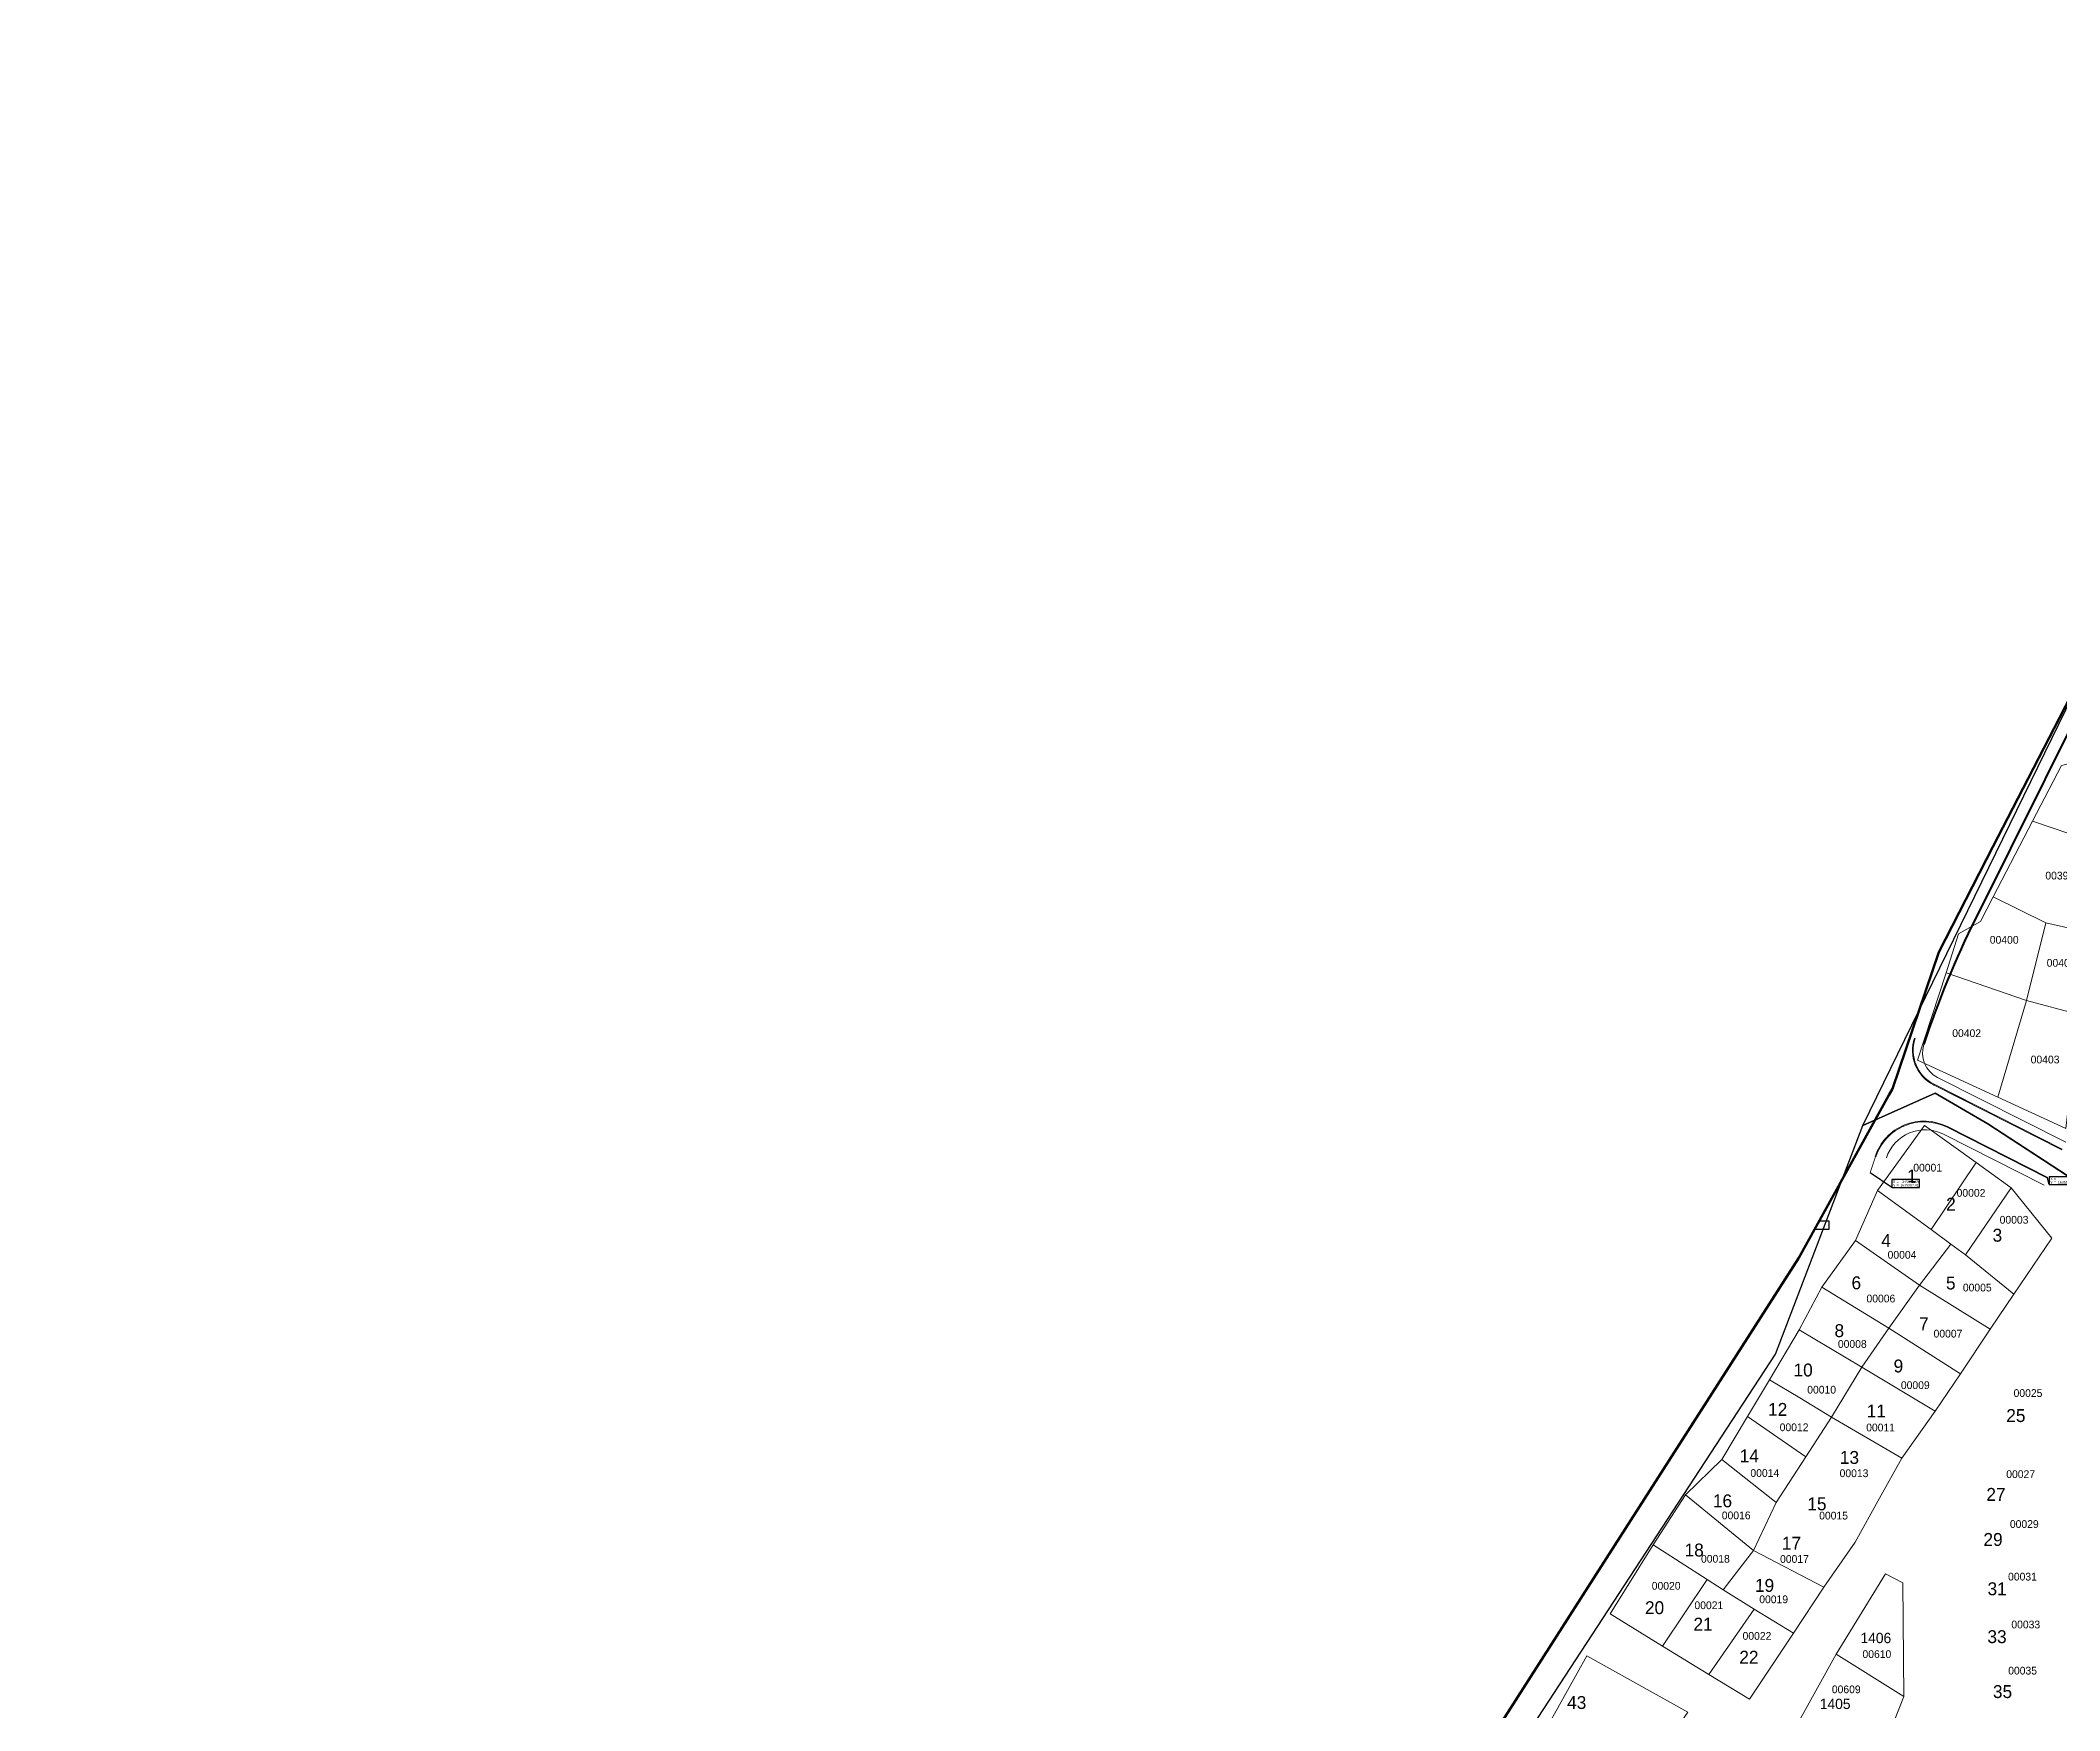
# Model space of a CAD drawing. Header units: metres. Extents: x 245225 to 248406, y 1633796 to 1637634.
# Drawn here: x 245338.4 to 245729.4, y 1635882.9 to 1636206.3 of the extents above; entities that cross this region are included whole.
import ezdxf
from ezdxf.enums import TextEntityAlignment as Align

# ---------------------------------------------------------------- set-up
doc = ezdxf.new("R2010")
doc.units = ezdxf.units.M
doc.header["$MEASUREMENT"] = 0
doc.linetypes.add('EZTrazos', pattern=[2e-05, 0, -2e-05])
for name, color, linetype, lineweight in [('AFTU_Terminus', 142, 'EZTrazos', 0), ('Bordure basse', 1, 'Continuous', 0), ('Carrefour1_Accotements', 7, 'Continuous', 0), ('Carrefour1_Bordures', 7, 'Continuous', 0), ('Carrefour1_Marquages', 6, 'Continuous', 0), ('Carrefour1_Points', 7, 'Continuous', 0), ('Cotation Coordonnées', 1, 'Continuous', 0)]:
    doc.layers.add(name, color=color, linetype=linetype, lineweight=lineweight)
for name, color, linetype in [('historique_numero_parcelle', 7, 'Continuous'), ('limites_sections', 7, 'Continuous'), ('numero_lot', 7, 'Continuous')]:
    doc.layers.add(name, color=color, linetype=linetype)
doc.layers.add('Limites_Communes', color=7, linetype='Continuous', lineweight=211, plot=False)
doc.layers.add('LIMITES_PARCELLES', color=7, linetype='Continuous', lineweight=0, true_color=0xffffff)
doc.styles.add('Style-ENGINEERING', font='ENGINEERING.shx')
doc.styles.add('Style-FANCY', font='FANCY.shx')
doc.styles.add('Style-WORKING', font='WORKING.shx')
doc.styles.add('Times 1.0', font='times.ttf', dxfattribs={"width": 0.99, "height": 0.0002})

msp = doc.modelspace()

# ---------------------------------------------------------------- linework, layer by layer
at = {"layer": 'AFTU_Terminus', "color": 32, "linetype": 'Continuous', "lineweight": 40, "flags": 128}
msp.add_lwpolyline([(245703.125341, 1636011.865907), (245703.147654, 1636011.93314, -0.035434), (245713.216407, 1636036.338815), (245740.012662, 1636090.13626, 0.156424), (245744.961037, 1636122.485749), (245739.737119, 1636155.158617, -0.060923), (245738.555638, 1636187.208348), (245740.547817, 1636210.631079, 0.068174), (245739.427707, 1636232.451583), (245739.183684, 1636233.738281, 0.051977), (245733.579628, 1636252.430067), (245733.529602, 1636252.550011, 0.018909), (245727.953003, 1636264.615137), (245721.424876, 1636277.442102, -0.013988), (245711.555768, 1636298.25413), (245711.347622, 1636298.726785, -0.020294), (245696.119443, 1636337.500017), (245686.637885, 1636364.85447, 0.003802), (245688.5724, 1636365.525009), (245683.564513, 1636379.663992, 0.003802), (245681.710627, 1636379.007364, 0.003802), (245679.885174, 1636384.125073)], format="xyb", dxfattribs=at)
at = {"layer": 'Bordure basse', "const_width": 0.16, "flags": 128}
for points in [[(245712.34941, 1636000.399031), (245709.338238, 1636001.923918), (245708.237876, 1636002.488056)], [(245709.558787, 1635994.924962), (245707.635929, 1635995.901542), (245706.783548, 1635996.273623), (245705.826682, 1635996.607962), (245705.303218, 1635996.721393)], [(245692.692921, 1635987.013614), (245693.746138, 1635990.171927), (245693.94885, 1635990.717681), (245694.182699, 1635991.265656)]]:
    msp.add_lwpolyline(points, dxfattribs=at)
at = {"layer": 'Carrefour1_Accotements', "flags": 128}
for points in [[(245730.585051, 1635992.964306), (245705.748697, 1636005.508015, -0.371718), (245703.125341, 1636011.865907)], [(245695.843503, 1635989.925122, -0.458026), (245706.922376, 1635994.496421), (245726.392432, 1635984.662984)]]:
    msp.add_lwpolyline(points, format="xyb", dxfattribs=at)
at = {"layer": 'Carrefour1_Bordures', "flags": 128}
for points in [[(245729.908822, 1635991.625383), (245705.072468, 1636004.169092, -0.372516), (245701.416663, 1636013.06455)], [(245693.809454, 1635990.145746, -0.458026), (245707.598605, 1635995.835344), (245727.068661, 1635986.001907)]]:
    msp.add_lwpolyline(points, format="xyb", dxfattribs=at)
at = {"layer": 'Carrefour1_Marquages', "flags": 128}
for points in [[(245729.841199, 1635991.491491), (245705.004845, 1636004.0352, -0.372516), (245701.274432, 1636013.112198)], [(245693.667089, 1635990.192995, -0.458026), (245707.666228, 1635995.969236), (245727.136284, 1635986.1358)]]:
    msp.add_lwpolyline(points, format="xyb", dxfattribs=at)
at = {"layer": 'Carrefour1_Points'}
msp.add_point((245705.004845, 1636004.0352), dxfattribs=at)
at = {"layer": 'Cotation Coordonnées', "color": 2, "lineweight": 30, "ltscale": 100, "flags": 128}
for points in [[(245696.913778, 1635984.209566), (245702.283881, 1635984.209566), (245702.283881, 1635985.709566), (245696.913778, 1635985.709566), (245696.913778, 1635984.209566), (245692.692921, 1635987.013614)], [(245727.38567, 1635984.77383), (245732.819581, 1635984.77383), (245732.819581, 1635986.27383), (245727.38567, 1635986.27383), (245727.38567, 1635984.77383), (245727.068661, 1635986.001907)], [(245681.97059, 1635976.132664), (245684.758839, 1635976.132664), (245684.758839, 1635977.632664), (245682.801086, 1635977.632664)]]:
    msp.add_lwpolyline(points, dxfattribs=at)
at = {"layer": 'Limites_Communes', "color": 210, "lineweight": 80, "flags": 128}
msp.add_lwpolyline([(245439, 1635259), (245487, 1635359), (245345, 1635455), (245489.4667, 1635678.4528), (245540.7488, 1635754.6955), (245560.157, 1635785.0346), (245579.7076, 1635815.5853), (245606.352, 1635857.2211), (245607.8895, 1635859.6236), (245640.6509, 1635910.8181), (245678.9051, 1635970.5959), (245682.2558, 1635976.6478), (245696.3435, 1636002.0922), (245697.0172, 1636003.3091), (245706.0131, 1636029.7675), (245716.4917, 1636050.1259), (245721.3084, 1636059.484), (245729.3686, 1636075.1438), (245743.0548, 1636101.7343), (245738.5532, 1636159.0156), (245738.0176, 1636162.7443), (245735.1907, 1636182.4264), (245737.0861, 1636220.9674)], dxfattribs=at)
at = {"layer": 'limites_parcelles', "flags": 128}
for points in [[(245736.986, 1636050.728), (245731.376, 1636052.65), (245724.153, 1636055.126), (245729.738, 1636065.881), (245734.395, 1636067.045), (245738.734, 1636065.775), (245736.986, 1636050.728)], [(245736.986, 1636050.728), (245734.994, 1636033.569), (245726.725, 1636035.459), (245716.53, 1636040.447), (245724.153, 1636055.126), (245731.376, 1636052.65), (245736.986, 1636050.728)], [(245726.725, 1636035.459), (245722.994, 1636020.378), (245707.399, 1636025.76), (245709.841, 1636033.284), (245714.075, 1636035.719), (245716.53, 1636040.447), (245726.725, 1636035.459)], [(245720.042, 1635984.14), (245711.179, 1635971.175), (245708.342, 1635973.242), (245704.5, 1635976.042), (245713.231, 1635989.02), (245720.042, 1635984.14)], [(245708.342, 1635973.242), (245702.289, 1635965.301), (245689.853, 1635973.9), (245694.113, 1635983.611), (245704.5, 1635976.042), (245708.342, 1635973.242)], [(245715.978, 1635956.727), (245702.289, 1635965.301), (245708.342, 1635973.242), (245711.179, 1635971.175), (245720.545, 1635963.506), (245715.978, 1635956.727)], [(245691.109, 1635949.384), (245685.251, 1635939.736), (245679.061, 1635943.431), (245673.192, 1635946.935), (245678.98, 1635956.631), (245691.109, 1635949.384)], [(245685.251, 1635939.736), (245680.246, 1635932.032), (245674.837, 1635935.765), (245668.949, 1635939.828), (245673.192, 1635946.935), (245679.061, 1635943.431), (245685.251, 1635939.736)], [(245680.246, 1635932.032), (245674.483, 1635923.161), (245663.969, 1635931.488), (245668.949, 1635939.828), (245674.837, 1635935.765), (245680.246, 1635932.032)], [(245689.837, 1635915.51), (245683.768, 1635906.775), (245670.142, 1635913.919), (245674.483, 1635923.161), (245680.246, 1635932.032), (245685.251, 1635939.736), (245698.824, 1635931.76), (245694.534, 1635924.002), (245689.837, 1635915.51)], [(245670.142, 1635913.919), (245667.467, 1635910.469), (245664.225, 1635906.286), (245661.166, 1635908.258), (245650.71, 1635915), (245656.946, 1635924.644), (245670.142, 1635913.919)], [(245683.768, 1635906.775), (245677.862, 1635897.889), (245670.267, 1635902.566), (245664.225, 1635906.286), (245667.467, 1635910.469), (245670.142, 1635913.919), (245683.768, 1635906.775)], [(245664.225, 1635906.286), (245670.267, 1635902.566), (245661.485, 1635889.898), (245652.526, 1635895.387), (245661.166, 1635908.258), (245664.225, 1635906.286)], [(245657.39, 1635882.618), (245647.705, 1635868.596), (245642.797, 1635871.856), (245630.375, 1635880.105), (245637.824, 1635893.474), (245657.39, 1635882.618)]]:
    msp.add_lwpolyline(points, close=True, dxfattribs=at)
at = {"layer": 'limites_parcelles'}
for points in [[(245733.146, 1636017.657), (245722.994, 1636020.378), (245726.725, 1636035.459), (245734.994, 1636033.569)], [(245722.994, 1636020.378), (245717.414, 1636001.683), (245701.904, 1636008.837), (245707.399, 1636025.76)], [(245733.146, 1636017.657), (245730.585, 1635995.608), (245717.414, 1636001.683), (245722.994, 1636020.378)], [(245713.231, 1635989.02), (245704.5, 1635976.042), (245694.113, 1635983.611), (245703.241, 1635996.178)], [(245720.545, 1635963.506), (245711.179, 1635971.175), (245720.042, 1635984.14), (245727.871, 1635974.379)], [(245702.289, 1635965.301), (245696.335, 1635956.967), (245683.371, 1635964.904), (245689.853, 1635973.9)], [(245696.335, 1635956.967), (245691.109, 1635949.384), (245678.98, 1635956.631), (245683.371, 1635964.904)], [(245710.184, 1635948.129), (245696.335, 1635956.967), (245702.289, 1635965.301), (245715.978, 1635956.727)], [(245691.109, 1635949.384), (245696.335, 1635956.967), (245710.184, 1635948.129), (245705.312, 1635940.899)], [(245685.251, 1635939.736), (245691.109, 1635949.384), (245705.312, 1635940.899), (245698.824, 1635931.76)], [(245674.483, 1635923.161), (245670.142, 1635913.919), (245656.946, 1635924.644), (245663.969, 1635931.488)], [(245661.166, 1635908.258), (245652.526, 1635895.387), (245642.36, 1635901.616), (245650.71, 1635915)], [(245699.044, 1635907.662), (245699.243, 1635885.635), (245686.146, 1635893.837), (245695.671, 1635909.382)], [(245677.862, 1635897.889), (245669.348, 1635885.08), (245661.485, 1635889.898), (245670.267, 1635902.566)], [(245699.243, 1635885.635), (245693.806, 1635871.853), (245678.923, 1635880.783), (245686.146, 1635893.837)]]:
    msp.add_3dface(points, dxfattribs=at)
at = {"layer": 'limites_sections', "flags": 128}
for points in [[(245730.862192, 1635986.490075), (245715.487, 1635996.523), (245705.298, 1636002.476), (245691.302, 1635996.202), (245738.719, 1636093.311)], [(245757.2987, 1635487.3796), (245709.8511, 1635473.3519), (245450.457919, 1635384.496715), (245338.384, 1635452.238), (245352.23, 1635460.654), (245385.352, 1635510.608), (245506.207, 1635694.504), (245674.383, 1635951.917), (245691.302, 1635996.202), (245705.298, 1636002.476), (245715.487, 1635996.523), (245917.985, 1635864.385)]]:
    msp.add_lwpolyline(points, dxfattribs=at)

# ---------------------------------------------------------------- texts
at = {"layer": 'Cotation Coordonnées', "color": 2, "lineweight": 30, "ltscale": 100, "style": 'Times 1.0', "width": 0.99}
for s, p in [('Y = ', (245697.080444, 1635984.376233)), ('X = ', (245697.080444, 1635985.042899)), ('Y = ', (245727.552337, 1635984.940496)), ('X = ', (245727.552337, 1635985.607163))]:
    msp.add_text(s, height=0.5, dxfattribs=at).set_placement(p)
for s, p in [('1635987.01', (245702.119527, 1635984.376233)), ('245692.69', (245702.119263, 1635985.042899)), ('1635986.00', (245732.655227, 1635984.940496))]:
    msp.add_text(s, height=0.5, dxfattribs=at).set_placement(p, align=Align.RIGHT)
at = {"layer": 'historique_numero_parcelle', "style": 'Style-FANCY'}
for s, p in [('00399', (245729.42132, 1636044.57319)), ('00400', (245718.66439, 1636032.136545)), ('00401', (245729.686991, 1636027.677796)), ('00402', (245711.394164, 1636014.066879)), ('00403', (245726.579556, 1636008.962785)), ('00001', (245703.84337, 1635988.024216)), ('00002', (245712.241224, 1635983.142235)), ('00003', (245720.572215, 1635977.931984)), ('00004', (245698.877354, 1635971.148224)), ('00005', (245713.446888, 1635964.806402)), ('00006', (245694.784932, 1635962.681488)), ('00007', (245707.776269, 1635955.883472)), ('00008', (245689.246615, 1635953.889253)), ('00010', (245683.313044, 1635945.032507)), ('00009', (245701.447223, 1635945.910059)), ('00025', (245723.27075, 1635944.380663)), ('00012', (245677.975216, 1635937.750813)), ('00011', (245694.727066, 1635937.711709)), ('00014', (245672.304609, 1635928.893047)), ('00013', (245689.582701, 1635928.852987)), ('00027', (245721.854492, 1635928.679892)), ('00016', (245666.767795, 1635920.691647)), ('00015', (245685.621745, 1635920.648111)), ('00029', (245722.555184, 1635919.018248)), ('00018', (245662.741387, 1635912.290921)), ('00017', (245678.047346, 1635912.255579)), ('00031', (245722.203565, 1635908.83461)), ('00020', (245653.203376, 1635907.055354)), ('00019', (245674.0223, 1635904.444852)), ('00021', (245661.471602, 1635903.290829)), ('00022', (245670.787026, 1635897.355726)), ('00033', (245722.838272, 1635899.567542)), ('00610', (245694.006847, 1635893.831678)), ('00035', (245722.22664, 1635890.632931)), ('00609', (245688.079187, 1635887.01177))]:
    msp.add_text(s, height=1.499994, dxfattribs=at).set_placement(p, align=Align.MIDDLE_CENTER)
at = {"layer": 'numero_lot', "linetype": 'Continuous', "style": 'Style-WORKING'}
for s, p in [('1', (245699.839605, 1635985.152795)), ('2', (245707.419067, 1635979.714279)), ('3', (245716.413188, 1635973.693495)), ('4', (245694.846727, 1635972.65229)), ('6', (245689.095849, 1635964.483548)), ('5', (245707.3838, 1635964.44132)), ('8', (245685.798446, 1635955.218137)), ('7', (245702.179552, 1635956.544315)), ('10', (245677.865835, 1635947.600434)), ('9', (245697.247672, 1635948.373682)), ('12', (245672.935214, 1635939.974798)), ('11', (245692.041532, 1635939.65768)), ('25', (245719.062572, 1635938.777284)), ('14', (245667.454447, 1635930.98743)), ('13', (245686.833765, 1635930.669681)), ('16', (245662.248309, 1635922.272428)), ('27', (245715.205315, 1635923.51315)), ('15', (245680.535, 1635921.684201)), ('29', (245714.639166, 1635914.787434)), ('18', (245656.767281, 1635912.739059)), ('17', (245675.604381, 1635914.059566)), ('19', (245670.399502, 1635905.889563)), ('31', (245715.436121, 1635905.239568)), ('20', (245649.098482, 1635901.574737)), ('21', (245658.490146, 1635898.387042)), ('33', (245715.414711, 1635895.967593)), ('22', (245667.364393, 1635891.987534)), ('43', (245634.019047, 1635883.214507)), ('35', (245716.482147, 1635885.3281))]:
    msp.add_text(s, height=2.500002, rotation=359.8677, dxfattribs=at).set_placement(p)
at = {"layer": 'numero_lot', "linetype": 'Continuous', "style": 'Style-ENGINEERING'}
for s, p in [('1406', (245693.810196, 1635896.962481)), ('1405', (245685.935401, 1635884.20263))]:
    msp.add_text(s, height=1.999998, rotation=359.8677, dxfattribs=at).set_placement(p, align=Align.MIDDLE_CENTER)

doc.saveas('drawing.dxf')
